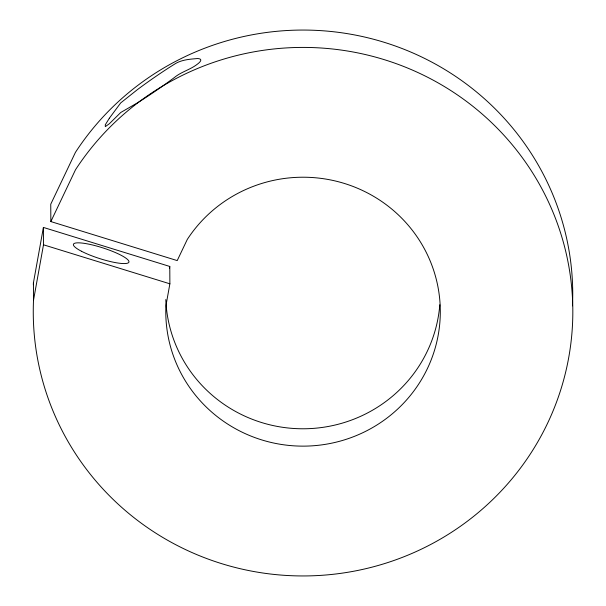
<?xml version="1.0" encoding="UTF-8"?>
<svg xmlns="http://www.w3.org/2000/svg" width="606" height="606" viewBox="0 0 606 606"><rect width="100%" height="100%" fill="white"/><g stroke="black" fill="none" stroke-linecap="round" stroke-linejoin="round"><path stroke-width="0.91" d="M33.353 284.699A269.784 264.269 -0.3 0 1 33.428 282.82L43.405 227.432L169.786 266.458L169.877 283.813L165.915 305.825A137.267 134.464 -0.3 0 0 344.306 439.911A137.267 134.464 -0.3 0 0 411.951 229.81A137.267 134.464 -0.3 0 0 187.284 239.446L177.217 260.588L50.843 221.569L50.752 204.207L75.439 152.356A269.784 264.269 -0.3 0 1 384.106 42.276A269.784 264.269 -0.3 0 1 572.481 305.818M50.843 221.569L75.53 169.71A269.784 264.269 -0.3 0 1 517.092 150.78A269.784 264.269 -0.3 0 1 384.143 563.709A269.784 264.269 -0.3 0 1 33.519 300.182L43.496 244.794L43.405 227.432M169.453 268.291L169.786 266.458M43.496 244.794L169.877 283.813M33.428 282.82L33.519 300.182M439.804 304.757A137.267 134.464 -0.3 0 1 300.258 428.753A137.267 134.464 -0.3 0 1 165.794 299.553M109.338 118.246L105.308 124.768L105.315 126.639L109.368 123.722L120.783 112.466L137.592 102.762A93.536 15.461 -35.6 0 0 174.27 77.606C181.209 71.773 190.466 69.705 197.586 64.016A28.952 5.477 -20.4 0 0 197.556 58.54C189.602 59.191 180.974 59.782 174.202 64.372A93.536 15.461 -35.6 0 0 137.524 89.536L120.73 102.884L109.338 118.246M81.515 251.278A29.133 5.575 17.8 0 0 127.987 263.004A29.133 5.575 17.8 0 0 93.915 245.324A29.133 5.575 17.8 0 0 81.515 251.278"/></g></svg>
